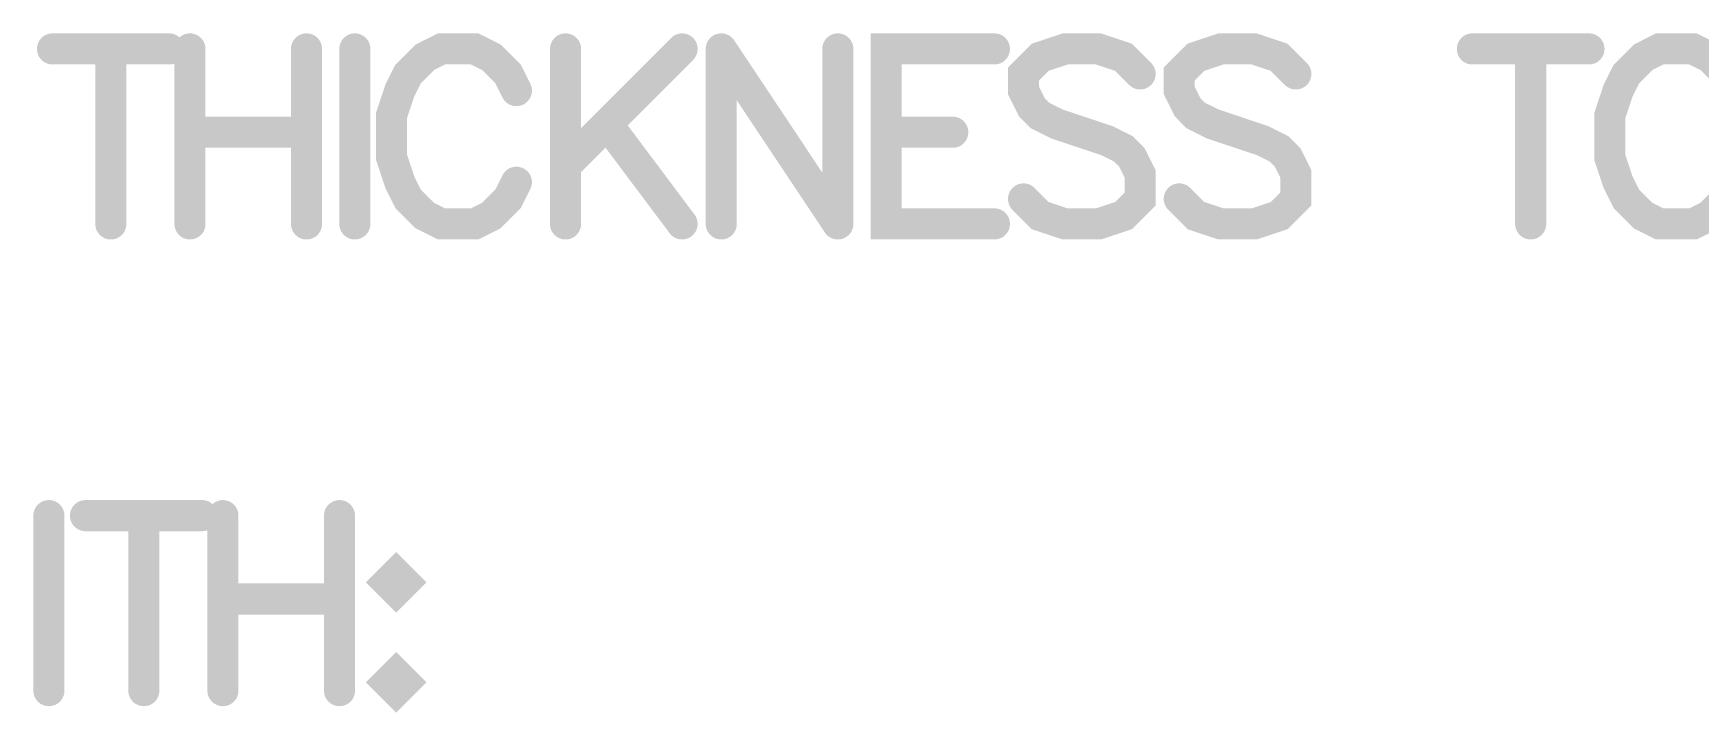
# Model space of a CAD drawing. Extents: x -9.8 to 23.3, y -7.1 to 14.3.
# Drawn here: x -4.088 to -3.552, y 4.783 to 5.001 of the extents above; entities that cross this region are included whole.
import ezdxf

# ---------------------------------------------------------------- set-up
doc = ezdxf.new("R2010")
doc.units = 0
doc.layers.add('2D_LINE_00', color=1, linetype='CONTINUOUS')

# ---------------------------------------------------------------- blocks, each defined once
blk = doc.blocks.new('SMOOTH_0$01')
at = {"const_width": 0.005}
blk.add_lwpolyline([(-0.0025, 0, 1), (0.0025, 0, 1)], format="xyb", close=True, dxfattribs=at)
blk = doc.blocks.new('DRAWING_913')
at = {"layer": '2D_LINE_00', "const_width": 0.01}
blk.add_lwpolyline([(0, 0), (0, -0.05624)], dxfattribs=at)
at = {"layer": '2D_LINE_00'}
for p in [(0, 0), (0, -0.05624)]:
    blk.add_blockref('SMOOTH_0$01', p, dxfattribs=at)
blk = doc.blocks.new('DRAWING_914')
at = {"layer": '2D_LINE_00', "const_width": 0.01}
blk.add_lwpolyline([(0, 0), (0, -0.05624)], dxfattribs=at)
at = {"layer": '2D_LINE_00'}
for p in [(0, 0), (0, -0.05624)]:
    blk.add_blockref('SMOOTH_0$01', p, dxfattribs=at)
blk = doc.blocks.new('DRAWING_915')
at = {"layer": '2D_LINE_00', "const_width": 0.01}
blk.add_lwpolyline([(0, 0), (0.03749, 0)], dxfattribs=at)
at = {"layer": '2D_LINE_00'}
for p in [(0, 0), (0.03749, 0)]:
    blk.add_blockref('SMOOTH_0$01', p, dxfattribs=at)
blk = doc.blocks.new('DRAWING_916')
at = {"layer": '2D_LINE_00', "const_width": 0.01}
blk.add_lwpolyline([(0, 0), (0, -0.05624)], dxfattribs=at)
at = {"layer": '2D_LINE_00'}
for p in [(0, 0), (0, -0.05624)]:
    blk.add_blockref('SMOOTH_0$01', p, dxfattribs=at)
blk = doc.blocks.new('DRAWING_917')
at = {"layer": '2D_LINE_00', "const_width": 0.01}
blk.add_lwpolyline([(0, 0), (0, -0.05624)], dxfattribs=at)
at = {"layer": '2D_LINE_00'}
for p in [(0, 0), (0, -0.05624)]:
    blk.add_blockref('SMOOTH_0$01', p, dxfattribs=at)
blk = doc.blocks.new('DRAWING_918')
at = {"layer": '2D_LINE_00', "const_width": 0.01}
blk.add_lwpolyline([(0, 0), (0.03749, 0)], dxfattribs=at)
at = {"layer": '2D_LINE_00'}
for p in [(0, 0), (0.03749, 0)]:
    blk.add_blockref('SMOOTH_0$01', p, dxfattribs=at)
blk = doc.blocks.new('DRAWING_919')
at = {"layer": '2D_LINE_00', "const_width": 0.01}
blk.add_lwpolyline([(0, 0), (-0.00268, -0.00268), (0, -0.00535), (0.00268, -0.00268), (0, 0)], dxfattribs=at)
at = {"layer": '2D_LINE_00'}
for p in [(-0.00268, -0.00268), (0, 0), (0, 0), (0.00268, -0.00268), (0, -0.00535)]:
    blk.add_blockref('SMOOTH_0$01', p, dxfattribs=at)
blk = doc.blocks.new('DRAWING_920')
at = {"layer": '2D_LINE_00', "const_width": 0.01}
blk.add_lwpolyline([(0, 0), (-0.00268, -0.00268), (0, -0.00536), (0.00268, -0.00268), (0, 0)], dxfattribs=at)
at = {"layer": '2D_LINE_00'}
for p in [(-0.00268, -0.00268), (0, 0), (0, 0), (0.00268, -0.00268), (0, -0.00536)]:
    blk.add_blockref('SMOOTH_0$01', p, dxfattribs=at)
blk = doc.blocks.new('DRAWING_1523')
at = {"layer": '2D_LINE_00', "const_width": 0.01}
blk.add_lwpolyline([(0, 0), (0, -0.05624)], dxfattribs=at)
at = {"layer": '2D_LINE_00'}
for p in [(0, 0), (0, -0.05624)]:
    blk.add_blockref('SMOOTH_0$01', p, dxfattribs=at)
blk = doc.blocks.new('DRAWING_1524')
at = {"layer": '2D_LINE_00', "const_width": 0.01}
blk.add_lwpolyline([(0, 0), (0.0375, 0)], dxfattribs=at)
at = {"layer": '2D_LINE_00'}
for p in [(0, 0), (0.0375, 0)]:
    blk.add_blockref('SMOOTH_0$01', p, dxfattribs=at)
blk = doc.blocks.new('DRAWING_1525')
at = {"layer": '2D_LINE_00', "const_width": 0.01}
blk.add_lwpolyline([(0, 0), (0, -0.05624)], dxfattribs=at)
at = {"layer": '2D_LINE_00'}
for p in [(0, 0), (0, -0.05624)]:
    blk.add_blockref('SMOOTH_0$01', p, dxfattribs=at)
blk = doc.blocks.new('DRAWING_1526')
at = {"layer": '2D_LINE_00', "const_width": 0.01}
blk.add_lwpolyline([(0, 0), (0, -0.05624)], dxfattribs=at)
at = {"layer": '2D_LINE_00'}
for p in [(0, 0), (0, -0.05624)]:
    blk.add_blockref('SMOOTH_0$01', p, dxfattribs=at)
blk = doc.blocks.new('DRAWING_1527')
at = {"layer": '2D_LINE_00', "const_width": 0.01}
blk.add_lwpolyline([(0, 0), (0.03749, 0)], dxfattribs=at)
at = {"layer": '2D_LINE_00'}
for p in [(0, 0), (0.03749, 0)]:
    blk.add_blockref('SMOOTH_0$01', p, dxfattribs=at)
blk = doc.blocks.new('DRAWING_1528')
at = {"layer": '2D_LINE_00', "const_width": 0.01}
blk.add_lwpolyline([(0, 0), (0, -0.05624)], dxfattribs=at)
at = {"layer": '2D_LINE_00'}
for p in [(0, 0), (0, -0.05624)]:
    blk.add_blockref('SMOOTH_0$01', p, dxfattribs=at)
blk = doc.blocks.new('DRAWING_1529')
at = {"layer": '2D_LINE_00', "const_width": 0.01}
blk.add_lwpolyline([(0, 0), (-0.00268, 0.00535), (-0.00803, 0.01071), (-0.01339, 0.01339), (-0.0241, 0.01339), (-0.02946, 0.01071), (-0.03481, 0.00535), (-0.03749, 0), (-0.04017, -0.00804), (-0.04017, -0.02143), (-0.03749, -0.02946), (-0.03481, -0.03482), (-0.02946, -0.04017), (-0.0241, -0.04285), (-0.01339, -0.04285), (-0.00803, -0.04017), (-0.00268, -0.03482), (0, -0.02946)], dxfattribs=at)
at = {"layer": '2D_LINE_00'}
for p in [(-0.0241, 0.01339), (-0.01339, 0.01339), (-0.02946, 0.01071), (-0.00803, 0.01071), (-0.03481, 0.00535), (-0.00268, 0.00535), (-0.03749, 0), (0, 0), (-0.04017, -0.00804), (-0.04017, -0.02143), (-0.03749, -0.02946), (0, -0.02946), (-0.03481, -0.03482), (-0.00268, -0.03482), (-0.02946, -0.04017), (-0.00803, -0.04017), (-0.0241, -0.04285), (-0.01339, -0.04285)]:
    blk.add_blockref('SMOOTH_0$01', p, dxfattribs=at)
blk = doc.blocks.new('DRAWING_1530')
at = {"layer": '2D_LINE_00', "const_width": 0.01}
blk.add_lwpolyline([(0, 0), (0, -0.05624)], dxfattribs=at)
at = {"layer": '2D_LINE_00'}
for p in [(0, 0), (0, -0.05624)]:
    blk.add_blockref('SMOOTH_0$01', p, dxfattribs=at)
blk = doc.blocks.new('DRAWING_1531')
at = {"layer": '2D_LINE_00', "const_width": 0.01}
blk.add_lwpolyline([(0, 0), (-0.03749, -0.03749)], dxfattribs=at)
at = {"layer": '2D_LINE_00'}
for p in [(0, 0), (-0.03749, -0.03749)]:
    blk.add_blockref('SMOOTH_0$01', p, dxfattribs=at)
blk = doc.blocks.new('DRAWING_1532')
at = {"layer": '2D_LINE_00', "const_width": 0.01}
blk.add_lwpolyline([(0, 0), (0.0241, -0.03214)], dxfattribs=at)
at = {"layer": '2D_LINE_00'}
for p in [(0, 0), (0.0241, -0.03214)]:
    blk.add_blockref('SMOOTH_0$01', p, dxfattribs=at)
blk = doc.blocks.new('DRAWING_1533')
at = {"layer": '2D_LINE_00', "const_width": 0.01}
blk.add_lwpolyline([(0, 0), (0, -0.05624)], dxfattribs=at)
at = {"layer": '2D_LINE_00'}
for p in [(0, 0), (0, -0.05624)]:
    blk.add_blockref('SMOOTH_0$01', p, dxfattribs=at)
blk = doc.blocks.new('DRAWING_1534')
at = {"layer": '2D_LINE_00', "const_width": 0.01}
blk.add_lwpolyline([(0, 0), (0.03749, -0.05624)], dxfattribs=at)
at = {"layer": '2D_LINE_00'}
for p in [(0, 0), (0.03749, -0.05624)]:
    blk.add_blockref('SMOOTH_0$01', p, dxfattribs=at)
blk = doc.blocks.new('DRAWING_1535')
at = {"layer": '2D_LINE_00', "const_width": 0.01}
blk.add_lwpolyline([(0, 0), (0, -0.05624)], dxfattribs=at)
at = {"layer": '2D_LINE_00'}
for p in [(0, 0), (0, -0.05624)]:
    blk.add_blockref('SMOOTH_0$01', p, dxfattribs=at)
blk = doc.blocks.new('DRAWING_1536')
at = {"layer": '2D_LINE_00', "const_width": 0.01}
blk.add_lwpolyline([(0, 0), (-0.03482, 0), (-0.03482, -0.05624), (0, -0.05624)], dxfattribs=at)
at = {"layer": '2D_LINE_00'}
for p in [(-0.03482, 0), (0, 0), (-0.03482, -0.05624), (0, -0.05624)]:
    blk.add_blockref('SMOOTH_0$01', p, dxfattribs=at)
blk = doc.blocks.new('DRAWING_1537')
at = {"layer": '2D_LINE_00', "const_width": 0.01}
blk.add_lwpolyline([(0, 0), (0.02143, 0)], dxfattribs=at)
at = {"layer": '2D_LINE_00'}
for p in [(0, 0), (0.02143, 0)]:
    blk.add_blockref('SMOOTH_0$01', p, dxfattribs=at)
blk = doc.blocks.new('DRAWING_1538')
at = {"layer": '2D_LINE_00', "const_width": 0.01}
blk.add_lwpolyline([(0, 0), (-0.00535, 0.00536), (-0.01339, 0.00804), (-0.0241, 0.00804), (-0.03213, 0.00536), (-0.03749, 0), (-0.03749, -0.00535), (-0.03481, -0.01071), (-0.03213, -0.01339), (-0.02678, -0.01606), (-0.01071, -0.02142), (-0.00535, -0.0241), (-0.00268, -0.02678), (0, -0.03213), (0, -0.04017), (-0.00535, -0.04552), (-0.01339, -0.0482), (-0.0241, -0.0482), (-0.03213, -0.04552), (-0.03749, -0.04017)], dxfattribs=at)
at = {"layer": '2D_LINE_00'}
for p in [(-0.0241, 0.00804), (-0.01339, 0.00804), (-0.03213, 0.00536), (-0.00535, 0.00536), (-0.03749, 0), (0, 0), (-0.03749, -0.00535), (-0.03481, -0.01071), (-0.03213, -0.01339), (-0.02678, -0.01606), (-0.01071, -0.02142), (-0.00535, -0.0241), (-0.00268, -0.02678), (0, -0.03213), (-0.03749, -0.04017), (0, -0.04017), (-0.03213, -0.04552), (-0.00535, -0.04552), (-0.0241, -0.0482), (-0.01339, -0.0482)]:
    blk.add_blockref('SMOOTH_0$01', p, dxfattribs=at)
blk = doc.blocks.new('DRAWING_1539')
at = {"layer": '2D_LINE_00', "const_width": 0.01}
blk.add_lwpolyline([(0, 0), (-0.00535, 0.00536), (-0.01339, 0.00804), (-0.0241, 0.00804), (-0.03214, 0.00536), (-0.03749, 0), (-0.03749, -0.00535), (-0.03481, -0.01071), (-0.03214, -0.01339), (-0.02678, -0.01606), (-0.01071, -0.02142), (-0.00535, -0.0241), (-0.00268, -0.02678), (0, -0.03213), (0, -0.04017), (-0.00535, -0.04552), (-0.01339, -0.0482), (-0.0241, -0.0482), (-0.03214, -0.04552), (-0.03749, -0.04017)], dxfattribs=at)
at = {"layer": '2D_LINE_00'}
for p in [(-0.0241, 0.00804), (-0.01339, 0.00804), (-0.03214, 0.00536), (-0.00535, 0.00536), (-0.03749, 0), (0, 0), (-0.03749, -0.00535), (-0.03481, -0.01071), (-0.03214, -0.01339), (-0.02678, -0.01606), (-0.01071, -0.02142), (-0.00535, -0.0241), (-0.00268, -0.02678), (0, -0.03213), (-0.03749, -0.04017), (0, -0.04017), (-0.03214, -0.04552), (-0.00535, -0.04552), (-0.0241, -0.0482), (-0.01339, -0.0482)]:
    blk.add_blockref('SMOOTH_0$01', p, dxfattribs=at)
blk = doc.blocks.new('DRAWING_1540')
at = {"layer": '2D_LINE_00', "const_width": 0.01}
blk.add_lwpolyline([(0, 0), (0, -0.05624)], dxfattribs=at)
at = {"layer": '2D_LINE_00'}
for p in [(0, 0), (0, -0.05624)]:
    blk.add_blockref('SMOOTH_0$01', p, dxfattribs=at)
blk = doc.blocks.new('DRAWING_1541')
at = {"layer": '2D_LINE_00', "const_width": 0.01}
blk.add_lwpolyline([(0, 0), (0.0375, 0)], dxfattribs=at)
at = {"layer": '2D_LINE_00'}
for p in [(0, 0), (0.0375, 0)]:
    blk.add_blockref('SMOOTH_0$01', p, dxfattribs=at)
blk = doc.blocks.new('DRAWING_1542')
at = {"layer": '2D_LINE_00', "const_width": 0.01}
blk.add_lwpolyline([(0, 0), (-0.00536, -0.00268), (-0.01071, -0.00804), (-0.01339, -0.01339), (-0.01607, -0.02143), (-0.01607, -0.03482), (-0.01339, -0.04285), (-0.01071, -0.04821), (-0.00536, -0.05356), (0, -0.05624), (0.01071, -0.05624), (0.01607, -0.05356), (0.02142, -0.04821), (0.0241, -0.04285), (0.02678, -0.03482), (0.02678, -0.02143), (0.0241, -0.01339), (0.02142, -0.00804), (0.01607, -0.00268), (0.01071, 0), (0, 0)], dxfattribs=at)
at = {"layer": '2D_LINE_00'}
for p in [(-0.00536, -0.00268), (0, 0), (0, 0), (0.01071, 0), (0.01607, -0.00268), (-0.01071, -0.00804), (0.02142, -0.00804), (-0.01339, -0.01339), (0.0241, -0.01339), (-0.01607, -0.02143), (0.02678, -0.02143), (-0.01607, -0.03482), (0.02678, -0.03482), (-0.01339, -0.04285), (0.0241, -0.04285), (-0.01071, -0.04821), (0.02142, -0.04821), (-0.00536, -0.05356), (0, -0.05624), (0.01071, -0.05624), (0.01607, -0.05356)]:
    blk.add_blockref('SMOOTH_0$01', p, dxfattribs=at)

msp = doc.modelspace()

# ---------------------------------------------------------------- block references
for name, p in [('DRAWING_1524', (-4.08211, 4.99624)), ('DRAWING_1523', (-4.06336, 4.99624)), ('DRAWING_1525', (-4.03792, 4.99624)), ('DRAWING_1526', (-4.00043, 4.99624)), ('DRAWING_1528', (-3.98489, 4.99624)), ('DRAWING_1529', (-3.93294, 4.98285)), ('DRAWING_1530', (-3.91714, 4.99624)), ('DRAWING_1531', (-3.87965, 4.99624)), ('DRAWING_1533', (-3.86706, 4.99624)), ('DRAWING_1534', (-3.86706, 4.99624)), ('DRAWING_1535', (-3.82957, 4.99624)), ('DRAWING_1536', (-3.77922, 4.99624)), ('DRAWING_1538', (-3.73236, 4.9882)), ('DRAWING_1539', (-3.68228, 4.9882)), ('DRAWING_1541', (-3.62551, 4.99624)), ('DRAWING_1540', (-3.60676, 4.99624)), ('DRAWING_1542', (-3.56525, 4.99624)), ('DRAWING_1532', (-3.90375, 4.97214)), ('DRAWING_1527', (-4.03792, 4.96946)), ('DRAWING_1537', (-3.81404, 4.96946)), ('DRAWING_913', (-4.08328, 4.84624)), ('DRAWING_915', (-4.0715, 4.84624)), ('DRAWING_914', (-4.05275, 4.84624)), ('DRAWING_916', (-4.02731, 4.84624)), ('DRAWING_917', (-3.98982, 4.84624)), ('DRAWING_919', (-3.97161, 4.82749)), ('DRAWING_918', (-4.02731, 4.81946)), ('DRAWING_920', (-3.97161, 4.79536))]:
    msp.add_blockref(name, p)

doc.saveas('drawing.dxf')
